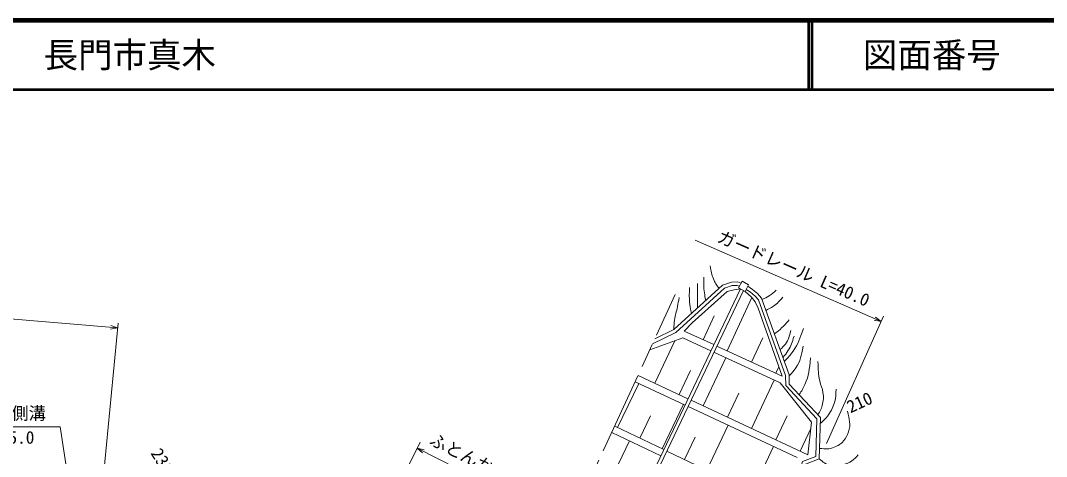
# Model space of a CAD drawing. Units: millimetres, scale not verified. Extents: x 40000 to 680000, y 20000 to 380000.
# Drawn here: x 394502 to 543250, y 316763 to 380000 of the extents above; entities that cross this region are included whole.
import ezdxf
from ezdxf.enums import TextEntityAlignment as Align

# ---------------------------------------------------------------- set-up
doc = ezdxf.new("R2010")
doc.units = ezdxf.units.MM
doc.header["$LTSCALE"] = 1000
doc.linetypes.add('CHAIN', pattern=[18.5, 12, -1.5, 3.5, -1.5])
for name, color, linetype, lineweight in [('M-BGD', 7, 'Continuous', 13), ('M-BMK', 2, 'CHAIN', 13), ('M-STR-HTXT', 7, 'Continuous', 13), ('M-TTL', 2, 'Continuous', 140), ('M-TTL-LINE', 7, 'Continuous', 50), ('M-TTL-TXT', 7, 'Continuous', 13)]:
    doc.layers.add(name, color=color, linetype=linetype, lineweight=lineweight)
doc.styles.add('ＭＳ ゴシック', font='')
doc.styles.get('ＭＳ ゴシック').set_extended_font_data('MS Gothic')

msp = doc.modelspace()

# ---------------------------------------------------------------- linework, layer by layer
at = {"layer": 'M-BGD'}
for p, q in [((498604, 341226), (499115, 342186)), ((499115, 342186), (500068, 341679)), ((484099, 310061), (498866, 341086)), ((484551, 309847), (499307, 340851)), ((491897, 336151), (496973, 340718)), ((496973, 340718), (497975, 340939)), ((497975, 340939), (498866, 341086)), ((499556, 340718), (498604, 341226)), ((500068, 341679), (499556, 340718)), ((499556, 340718), (500482, 339895)), ((496954, 332092), (500527, 339834)), ((500482, 339895), (500994, 339211)), ((500994, 339211), (501434, 338282)), ((501434, 338282), (504915, 328419)), ((493477, 333697), (495081, 337174)), ((490744, 334957), (491897, 336151)), ((490744, 334957), (495011, 332988)), ((485742, 332239), (490522, 333959)), ((486466, 327384), (489349, 333537)), ((490522, 333959), (494582, 332085)), ((500481, 330465), (502108, 333991)), ((495036, 331876), (504617, 327455)), ((495465, 332779), (504915, 328419)), ((493472, 324102), (496745, 331087)), ((489979, 325738), (491616, 329231)), ((504007, 328838), (504438, 329771)), ((481077, 320965), (484132, 327373)), ((483616, 327615), (490843, 324229)), ((484040, 328521), (491272, 325132)), ((500499, 320810), (503790, 327836)), ((509179, 321734), (504617, 327455)), ((496985, 322456), (498631, 325969)), ((487529, 317889), (490605, 324341)), ((491725, 324920), (508648, 316992)), ((491295, 324017), (507098, 316614)), ((484303, 319427), (485841, 322653)), ((504012, 319164), (505658, 322677)), ((508648, 316992), (509179, 321734)), ((480232, 320260), (487340, 316871)), ((480663, 321163), (487770, 317774)), ((494025, 314791), (497122, 321287)), ((507525, 317518), (509078, 320834)), ((479539, 312219), (482772, 319049)), ((490777, 316340), (492325, 319588)), ((488222, 317558), (505079, 309520)), ((500565, 311672), (503684, 318213))]:
    msp.add_line(p, q, dxfattribs=at)
for points in [[(486134, 333091), (489509, 334760), (496563, 341161), (497656, 341547), (498417, 341582), (498738, 341478)], [(486466, 333813), (489225, 335177), (496301, 341598), (497559, 342043), (498485, 342086), (498977, 341926)], [(499708, 341004), (500328, 340604), (501012, 340039), (501486, 339464), (505434, 328520), (505449, 327047), (509974, 322224), (509811, 316763), (507884, 316048), (506179, 309847), (503623, 308505)], [(499944, 341447), (500624, 341008), (501367, 340394), (501927, 339716), (505933, 328610), (505947, 327247), (510479, 322416), (510301, 316412), (508298, 315669), (506604, 309505), (504154, 308219)]]:
    msp.add_lwpolyline(points, dxfattribs=at)
for points, knots in [([(495778, 341124), (495361, 341711), (495218, 341938), (494969, 342515), (494665, 343219), (494632, 343552), (494500, 344421)], [0, 0, 0, 0, 1, 1, 1, 2, 2, 2, 2]), ([(493858, 339381), (493744, 339890), (493722, 340048), (493660, 340479), (493533, 341373), (493562, 341708), (493564, 342789)], [0, 0, 0, 0, 1, 1, 1, 2, 2, 2, 2]), ([(491777, 337493), (491641, 338104), (491614, 338298), (491548, 338819), (491426, 339777), (491466, 340141), (491500, 341291)], [0, 0, 0, 0, 1, 1, 1, 2, 2, 2, 2]), ([(492665, 338299), (492660, 338950), (492659, 339116), (492659, 339639), (492658, 340510), (492663, 340786), (492675, 341869)], [0, 0, 0, 0, 1, 1, 1, 2, 2, 2, 2]), ([(501988, 339547), (502493, 339755), (502665, 339830), (503061, 340080), (503494, 340352), (503642, 340496), (504079, 340903)], [0, 0, 0, 0, 1, 1, 1, 2, 2, 2, 2]), ([(489225, 335177), (489238, 335814), (489254, 336011), (489319, 336541), (489414, 337321), (489604, 337733), (489755, 338504), (489857, 339023), (489888, 339194), (489997, 339837)], [0, 0, 0, 0, 1, 1, 1, 2, 2, 2, 3, 3, 3, 3]), ([(502564, 337949), (502957, 338115), (503085, 338194), (503400, 338383), (504142, 338828), (504359, 339136), (505048, 339861)], [0, 0, 0, 0, 1, 1, 1, 2, 2, 2, 2]), ([(503792, 334546), (504329, 334943), (504494, 335069), (504903, 335451), (505343, 335863), (505484, 336037), (505945, 336590)], [0, 0, 0, 0, 1, 1, 1, 2, 2, 2, 2]), ([(504616, 332260), (504996, 332574), (505127, 332726), (505394, 333077), (505892, 333730), (505940, 334140), (506180, 335026)], [0, 0, 0, 0, 1, 1, 1, 2, 2, 2, 2]), ([(505230, 330560), (505858, 331165), (506056, 331417), (506503, 332032), (507333, 333172), (507465, 333791), (508000, 335317)], [0, 0, 0, 0, 1, 1, 1, 2, 2, 2, 2]), ([(505020, 331143), (505393, 331547), (505508, 331709), (505771, 332107), (506266, 332856), (506339, 333244), (506654, 334229)], [0, 0, 0, 0, 1, 1, 1, 2, 2, 2, 2]), ([(505935, 328451), (506412, 328916), (506564, 329134), (506896, 329625), (507618, 330693), (507651, 331333), (507963, 332748)], [0, 0, 0, 0, 1, 1, 1, 2, 2, 2, 2]), ([(507379, 325721), (507813, 326342), (507932, 326600), (508215, 327201), (508872, 328596), (508839, 329314), (509039, 331061)], [0, 0, 0, 0, 1, 1, 1, 2, 2, 2, 2]), ([(510101, 322819), (510441, 323366), (510563, 323602), (510727, 324154), (510937, 324863), (510950, 325311), (510848, 326044), (510755, 326715), (510530, 327053), (510388, 327716), (510156, 328794), (510172, 329222), (510121, 330526)], [0, 0, 0, 0, 1, 1, 1, 2, 2, 2, 3, 3, 3, 4, 4, 4, 4]), ([(510453, 321537), (511027, 322045), (511233, 322251), (511626, 322797), (512115, 323477), (512338, 323923), (512546, 324735), (512720, 325411), (512738, 325722), (512740, 326512)], [0, 0, 0, 0, 1, 1, 1, 2, 2, 2, 3, 3, 3, 3]), ([(379872, 322881), (381904, 319996), (382424, 319258), (384089, 316956), (385761, 314644), (386733, 313375), (388414, 311068), (390681, 307956), (392102, 306314), (394168, 303065), (394874, 301955), (395537, 301427), (395858, 300151), (395947, 299800), (395998, 299649), (396031, 299241)], [0, 0, 0, 0, 1, 1, 1, 2, 2, 2, 3, 3, 3, 4, 4, 4, 5, 5, 5, 5]), ([(510346, 317930), (511247, 317860), (511713, 317780), (512486, 318106), (513071, 318352), (513413, 318545), (513827, 319027), (514209, 319472), (514339, 319798), (514537, 320351), (514933, 321458), (514660, 322125), (514392, 323356)], [0, 0, 0, 0, 1, 1, 1, 2, 2, 2, 3, 3, 3, 4, 4, 4, 4]), ([(510301, 316412), (510909, 315924), (511194, 315637), (511900, 315493), (512392, 315393), (512692, 315371), (513184, 315469), (513913, 315614), (514363, 315682), (514978, 316099), (515416, 316396), (515595, 316569), (515971, 317020)], [0, 0, 0, 0, 1, 1, 1, 2, 2, 2, 3, 3, 3, 4, 4, 4, 4])]:
    msp.add_open_spline(points, degree=3, knots=knots, dxfattribs=at)
at = {"layer": 'M-BMK'}
msp.add_line((463535, 283957), (489431, 340258), dxfattribs=at)
at = {"layer": 'M-STR-HTXT'}
for p, q in [((519274, 336349), (492336, 348149)), ((408582, 335408), (335492, 341576)), ((511333, 318671), (519629, 337139)), ((519274, 336349), (518258, 336521)), ((519274, 336349), (518459, 336979)), ((406365, 312273), (408650, 336117)), ((408582, 335408), (407565, 335243)), ((408582, 335408), (407607, 335741)), ((400234, 321067), (385945, 321067)), ((405280, 289125), (400234, 321067)), ((449529, 312961), (452452, 318855)), ((465276, 311276), (452009, 317962)), ((452009, 317962), (452790, 317289)), ((452009, 317962), (453015, 317735))]:
    msp.add_line(p, q, dxfattribs=at)
at = {"layer": 'M-TTL'}
msp.add_line((680000, 380000), (40000, 380000), dxfattribs=at)
at = {"layer": 'M-TTL-LINE'}
for p, q in [((508747, 380000), (508747, 370000)), ((509247, 380000), (509247, 370000)), ((40000, 370000), (680000, 370000))]:
    msp.add_line(p, q, dxfattribs=at)

# ---------------------------------------------------------------- texts
at = {"layer": 'M-BGD', "style": 'ＭＳ ゴシック'}
for s, rotation, p in [('210', 24.474, (516144, 324626)), ('230', 301.355, (415064, 316130))]:
    msp.add_text(s, height=1833, rotation=rotation, dxfattribs=at).set_placement(p, align=Align.MIDDLE_CENTER)
at = {"layer": 'M-STR-HTXT', "style": 'ＭＳ ゴシック'}
for s, rotation, p in [('ガードレール L=40.0', 336.346, (506006, 342707)), ('ふとんかご', 333.253, (458965, 315308))]:
    msp.add_text(s, height=1833, rotation=rotation, dxfattribs=at).set_placement(p, align=Align.BOTTOM_CENTER)
for s, p in [('横断側溝', (393178, 321567)), ('L=5.0', (393389, 318065))]:
    msp.add_text(s, height=1833, dxfattribs=at).set_placement(p, align=Align.BOTTOM_CENTER)
at = {"layer": 'M-TTL-TXT', "style": 'ＭＳ ゴシック'}
msp.add_text('地 名      長門市真木', height=3666, dxfattribs=at).set_placement((370380, 375000), align=Align.MIDDLE_LEFT)
msp.add_text('図面番号', height=3666, dxfattribs=at).set_placement((526622, 375000), align=Align.MIDDLE_CENTER)

doc.saveas('drawing.dxf')
